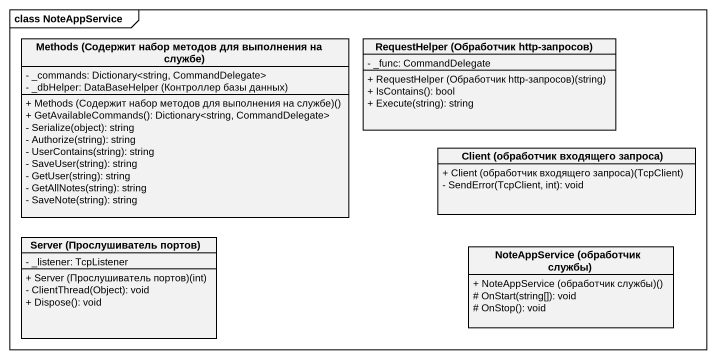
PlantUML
@startuml
mainframe class NoteAppService
hide circle
hide empty members
skinparam classAttributeIconSize 0
class "Methods (Содержит набор методов для выполнения на службе)" as Methods_Содержит_набор {
  - _commands: Dictionary<string, CommandDelegate>
  {field} - _dbHelper: DataBaseHelper (Контроллер базы данных)
  + Methods (Содержит набор методов для выполнения на службе)()
  + GetAvailableCommands(): Dictionary<string, CommandDelegate>
  - Serialize(object): string
  - Authorize(string): string
  - UserContains(string): string
  - SaveUser(string): string
  - GetUser(string): string
  - GetAllNotes(string): string
  - SaveNote(string): string
}
class "RequestHelper (Обработчик http-запросов)" as RequestHelper_Обработчик {
  - _func: CommandDelegate
  + RequestHelper (Обработчик http-запросов)(string)
  + IsContains(): bool
  + Execute(string): string
}
class "Client (обработчик входящего запроса)" as Client_обработчик_входящего {
  + Client (обработчик входящего запроса)(TcpClient)
  - SendError(TcpClient, int): void
}
class "Server (Прослушиватель портов)" as Server_Прослушиватель_портов {
  - _listener: TcpListener
  + Server (Прослушиватель портов)(int)
  - ClientThread(Object): void
  + Dispose(): void
}
class "NoteAppService (обработчик службы)" as NoteAppService_обработчик {
  + NoteAppService (обработчик службы)()
  # OnStart(string[]): void
  # OnStop(): void
}
@enduml
